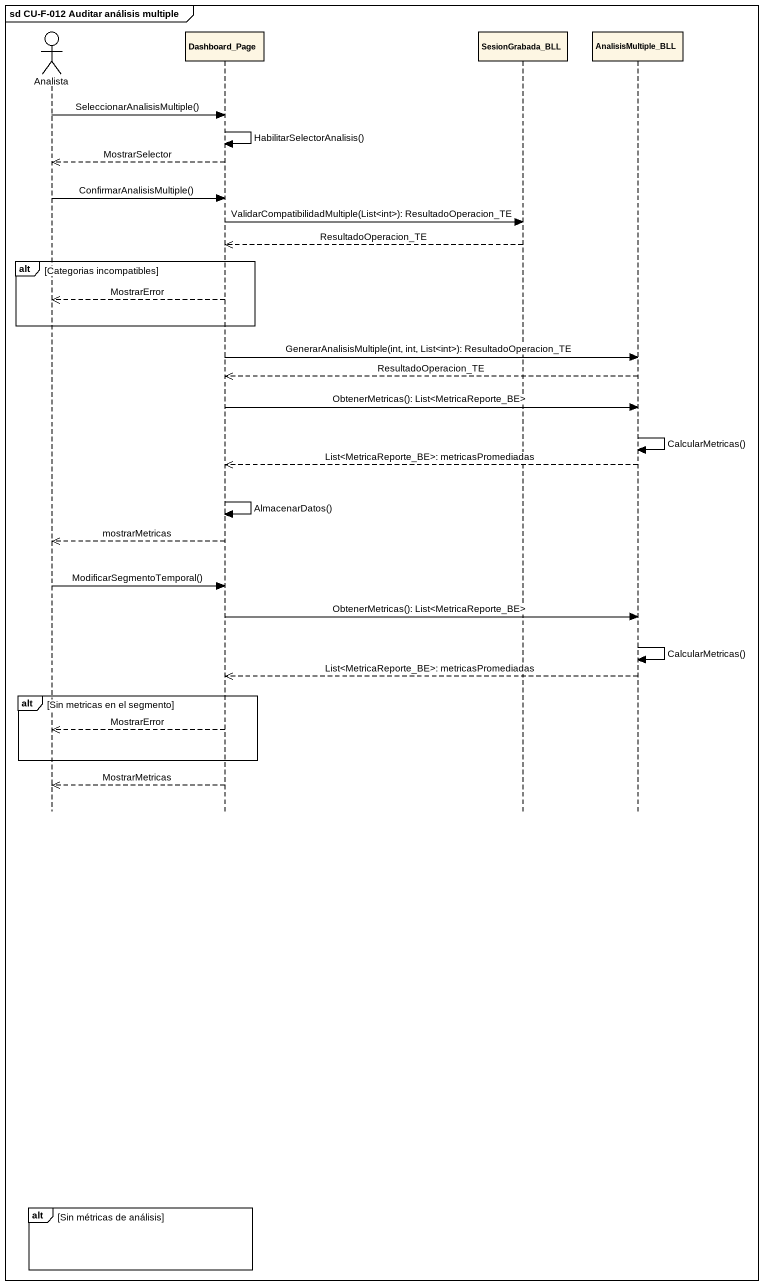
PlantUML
@startuml
mainframe sd CU-F-012 Auditar análisis multiple
hide footbox
actor Analista
participant Dashboard_Page
participant SesionGrabada_BLL
participant AnalisisMultiple_BLL

Analista -> Dashboard_Page : SeleccionarAnalisisMultiple()
Dashboard_Page -> Dashboard_Page : HabilitarSelectorAnalisis()
Dashboard_Page -->> Analista : MostrarSelector
Analista -> Dashboard_Page : ConfirmarAnalisisMultiple()
Dashboard_Page -> SesionGrabada_BLL : ValidarCompatibilidadMultiple(List<int>): ResultadoOperacion_TE
SesionGrabada_BLL -->> Dashboard_Page : ResultadoOperacion_TE
alt Categorias incompatibles
  Dashboard_Page -->> Analista : MostrarError
end
Dashboard_Page -> AnalisisMultiple_BLL : GenerarAnalisisMultiple(int, int, List<int>): ResultadoOperacion_TE
AnalisisMultiple_BLL -->> Dashboard_Page : ResultadoOperacion_TE
Dashboard_Page -> AnalisisMultiple_BLL : ObtenerMetricas(): List<MetricaReporte_BE>
AnalisisMultiple_BLL -> AnalisisMultiple_BLL : CalcularMetricas()
AnalisisMultiple_BLL -->> Dashboard_Page : List<MetricaReporte_BE>: metricasPromediadas
Dashboard_Page -> Dashboard_Page : AlmacenarDatos()
Dashboard_Page -->> Analista : mostrarMetricas
Analista -> Dashboard_Page : ModificarSegmentoTemporal()
Dashboard_Page -> AnalisisMultiple_BLL : ObtenerMetricas(): List<MetricaReporte_BE>
AnalisisMultiple_BLL -> AnalisisMultiple_BLL : CalcularMetricas()
AnalisisMultiple_BLL -->> Dashboard_Page : List<MetricaReporte_BE>: metricasPromediadas
alt Sin metricas en el segmento
  Dashboard_Page -->> Analista : MostrarError
end
Dashboard_Page -->> Analista : MostrarMetricas
alt Sin métricas de análisis
end
@enduml
